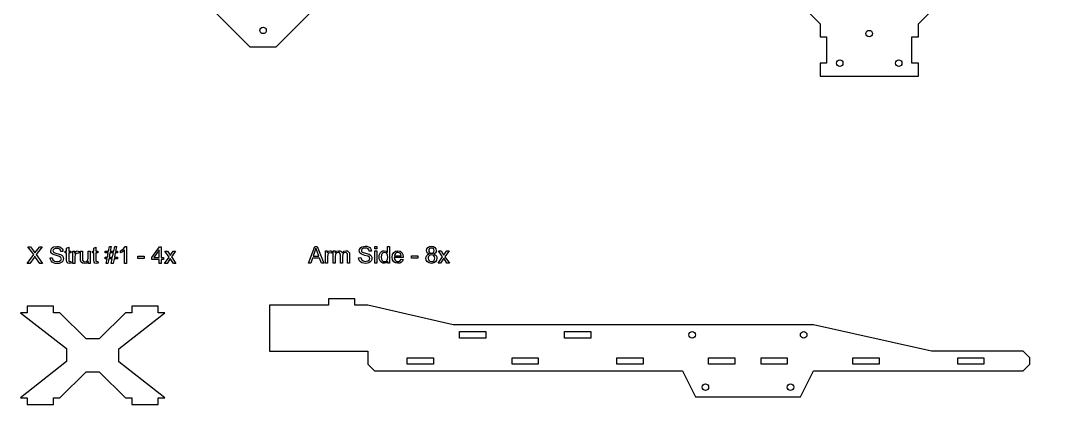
# Model space of a CAD drawing. Extents: x -940 to 1, y 296 to 900.
# Drawn here: x -939.8 to -441.3, y 367.8 to 554 of the extents above; entities that cross this region are included whole.
import ezdxf

# ---------------------------------------------------------------- set-up
doc = ezdxf.new("R2010")
doc.units = 0

msp = doc.modelspace()

# ---------------------------------------------------------------- linework, layer by layer
at = {"layer": 'Layer 1', "color": 4}
for p, q in [((-936.625, 649.2875), (-828.675, 541.337506)), ((-815.975, 541.337506), (-708.289583, 649.2875)), ((-630.2375, 630.2375), (-552.45, 552.449994)), ((-504.825, 552.449994), (-427.0375, 630.2375)), ((-823.9125, 549.275006), (-823.787683, 549.892742)), ((-823.787683, 548.65727), (-823.9125, 549.275006)), ((-823.787683, 549.892742), (-823.447362, 550.397368)), ((-823.447362, 548.152643), (-823.787683, 548.65727)), ((-823.447362, 550.397368), (-822.942736, 550.737688)), ((-822.942736, 550.737688), (-822.325, 550.862506)), ((-822.325, 550.862506), (-821.707264, 550.737688)), ((-822.325, 550.862506), (-822.325, 550.862506)), ((-821.707264, 550.737688), (-821.202637, 550.397368)), ((-821.202637, 550.397368), (-820.862317, 549.892742)), ((-820.862317, 548.65727), (-821.202637, 548.152643)), ((-820.862317, 549.892742), (-820.7375, 549.275006)), ((-820.7375, 549.275006), (-820.862317, 548.65727)), ((-552.45, 552.449994), (-552.45, 546.100006)), ((-530.100183, 548.305242), (-529.759863, 548.809868)), ((-529.759863, 548.809868), (-529.255236, 549.150188)), ((-529.255236, 549.150188), (-528.6375, 549.275006)), ((-528.6375, 549.275006), (-528.019764, 549.150188)), ((-528.6375, 549.275006), (-528.6375, 549.275006)), ((-528.019764, 549.150188), (-527.515137, 548.809868)), ((-527.515137, 548.809868), (-527.174817, 548.305242)), ((-504.825, 546.100006), (-504.825, 552.449994)), ((-822.942736, 547.812323), (-823.447362, 548.152643)), ((-822.325, 547.687506), (-822.942736, 547.812323)), ((-821.707264, 547.812323), (-822.325, 547.687506)), ((-821.202637, 548.152643), (-821.707264, 547.812323)), ((-552.45, 546.100006), (-549.275, 546.100006)), ((-549.275, 546.100006), (-549.275, 533.400006)), ((-530.225, 547.687506), (-530.100183, 548.305242)), ((-530.100183, 547.06977), (-530.225, 547.687506)), ((-529.759863, 546.565143), (-530.100183, 547.06977)), ((-529.255236, 546.224823), (-529.759863, 546.565143)), ((-528.6375, 546.100006), (-529.255236, 546.224823)), ((-528.019764, 546.224823), (-528.6375, 546.100006)), ((-527.515137, 546.565143), (-528.019764, 546.224823)), ((-527.174817, 547.06977), (-527.515137, 546.565143)), ((-527.174817, 548.305242), (-527.05, 547.687506)), ((-527.05, 547.687506), (-527.174817, 547.06977)), ((-508, 533.400006), (-508, 546.100006)), ((-508, 546.100006), (-504.825, 546.100006)), ((-828.675, 541.337506), (-815.975, 541.337506)), ((-549.275, 533.400006), (-552.45, 533.400006)), ((-552.45, 533.400006), (-552.45, 527.050006)), ((-544.5125, 533.399994), (-544.387683, 534.01773)), ((-544.387683, 532.782258), (-544.5125, 533.399994)), ((-544.387683, 534.01773), (-544.047362, 534.522357)), ((-544.047362, 534.522357), (-543.542736, 534.862677)), ((-543.542736, 534.862677), (-542.925, 534.987494)), ((-542.925, 534.987494), (-542.307264, 534.862677)), ((-542.925, 534.987494), (-542.925, 534.987494)), ((-542.307264, 534.862677), (-541.802637, 534.522357)), ((-541.802637, 534.522357), (-541.462317, 534.01773)), ((-541.462317, 534.01773), (-541.3375, 533.399994)), ((-541.3375, 533.399994), (-541.462317, 532.782258)), ((-515.9375, 533.399994), (-515.812683, 534.01773)), ((-515.812683, 532.782258), (-515.9375, 533.399994)), ((-515.812683, 534.01773), (-515.472362, 534.522357)), ((-515.472362, 534.522357), (-514.967736, 534.862677)), ((-514.967736, 534.862677), (-514.35, 534.987494)), ((-514.35, 534.987494), (-513.732264, 534.862677)), ((-514.35, 534.987494), (-514.35, 534.987494)), ((-513.732264, 534.862677), (-513.227637, 534.522357)), ((-513.227637, 534.522357), (-512.887317, 534.01773)), ((-512.887317, 534.01773), (-512.7625, 533.399994)), ((-512.7625, 533.399994), (-512.887317, 532.782258)), ((-504.825, 533.358623), (-508, 533.400006)), ((-544.047362, 532.277632), (-544.387683, 532.782258)), ((-543.542736, 531.937312), (-544.047362, 532.277632)), ((-542.925, 531.812494), (-543.542736, 531.937312)), ((-542.307264, 531.937312), (-542.925, 531.812494)), ((-541.802637, 532.277632), (-542.307264, 531.937312)), ((-541.462317, 532.782258), (-541.802637, 532.277632)), ((-515.472362, 532.277632), (-515.812683, 532.782258)), ((-514.967736, 531.937312), (-515.472362, 532.277632)), ((-514.35, 531.812494), (-514.967736, 531.937312)), ((-513.732264, 531.937312), (-514.35, 531.812494)), ((-513.227637, 532.277632), (-513.732264, 531.937312)), ((-512.887317, 532.782258), (-513.227637, 532.277632)), ((-504.825, 527.050006), (-504.825, 533.358623)), ((-552.45, 527.050006), (-504.825, 527.050006)), ((-933.45, 440.492662), (-936.206069, 444.362194)), ((-936.206069, 444.362194), (-934.932767, 444.362194)), ((-934.932767, 444.362194), (-933.466538, 442.289624)), ((-929.387552, 444.362194), (-932.226313, 440.553294)), ((-932.176698, 442.217965), (-930.550618, 444.362194)), ((-930.550618, 444.362194), (-929.387552, 444.362194)), ((-924.790406, 443.416859), (-924.363221, 443.884697)), ((-924.363221, 443.884697), (-923.776184, 444.224387)), ((-923.776184, 444.224387), (-922.293417, 444.499997)), ((-922.293417, 444.499997), (-921.447981, 444.427644)), ((-921.447981, 444.427644), (-920.708654, 444.210609)), ((-920.708654, 444.210609), (-920.101633, 443.853003)), ((-920.101633, 443.853003), (-919.653087, 443.358981)), ((-917.486806, 443.584979), (-916.500128, 444.18029)), ((-916.500128, 444.18029), (-916.500128, 442.135283)), ((-904.30175, 443.584979), (-903.315073, 444.18029)), ((-903.315073, 444.18029), (-903.315073, 442.135283)), ((-897.180042, 442.135283), (-896.70049, 444.499997)), ((-896.70049, 444.499997), (-895.873663, 444.499997)), ((-895.873663, 444.499997), (-896.353215, 442.135283)), ((-894.616871, 442.135283), (-894.137319, 444.499997)), ((-894.137319, 444.499997), (-893.30499, 444.499997)), ((-893.30499, 444.499997), (-893.784542, 442.135283)), ((-889.997712, 443.314884), (-889.115768, 444.395265)), ((-889.115768, 444.395265), (-888.476337, 444.395265)), ((-888.476337, 444.395265), (-888.476337, 436.281376)), ((-876.22284, 439.125648), (-872.535212, 444.362194)), ((-872.535212, 444.362194), (-871.724924, 444.362194)), ((-871.724924, 444.362194), (-871.724924, 439.125648)), ((-800.381122, 436.41919), (-797.277778, 444.500006)), ((-797.277778, 444.500006), (-796.125747, 444.500006)), ((-796.72657, 443.651135), (-797.16201, 442.107732)), ((-796.153292, 441.97544), (-796.72657, 443.651135)), ((-796.125747, 444.500006), (-792.818441, 436.41919)), ((-775.344934, 443.554671), (-774.917724, 444.022509)), ((-774.917724, 444.022509), (-774.330684, 444.362202)), ((-774.330684, 444.362202), (-772.847917, 444.637809)), ((-772.803834, 443.695232), (-773.642351, 443.606342)), ((-772.847917, 444.637809), (-772.002495, 444.565457)), ((-771.98595, 443.597385), (-772.803834, 443.695232)), ((-772.002495, 444.565457), (-771.263182, 444.348421)), ((-771.263182, 444.348421), (-770.656147, 443.990815)), ((-770.656147, 443.990815), (-770.207587, 443.496793)), ((-768.217722, 443.35899), (-768.217722, 444.500006)), ((-768.217722, 444.500006), (-767.225514, 444.500006)), ((-767.225514, 444.500006), (-767.225514, 443.35899)), ((-761.977958, 441.600613), (-761.977958, 444.500006)), ((-761.977958, 444.500006), (-760.991281, 444.500006)), ((-760.991281, 444.500006), (-760.991281, 436.41919)), ((-742.912796, 443.261144), (-742.437372, 443.932254)), ((-742.437372, 443.932254), (-741.69874, 444.382866)), ((-741.69874, 444.382866), (-740.750642, 444.533079)), ((-740.739636, 443.717279), (-741.259147, 443.626324)), ((-740.750642, 444.533079), (-739.795666, 444.379422)), ((-740.223557, 443.624257), (-740.739636, 443.717279)), ((-739.795666, 444.379422), (-739.047403, 443.918473)), ((-739.047403, 443.918473), (-738.563709, 443.237028)), ((-936.575385, 436.281376), (-933.45, 440.492662)), ((-933.262576, 439.098086), (-935.291048, 436.281376)), ((-933.466538, 442.289624), (-932.816101, 441.297435)), ((-932.87675, 439.704424), (-933.262576, 439.098086)), ((-932.523972, 439.164233), (-932.87675, 439.704424)), ((-932.816101, 441.297435), (-932.176698, 442.217965)), ((-930.489969, 436.281376), (-932.523972, 439.164233)), ((-932.226313, 440.553294), (-929.167052, 436.281376)), ((-925.446347, 438.8776), (-924.437628, 438.965794)), ((-925.324399, 438.109343), (-925.446347, 438.8776)), ((-925.446347, 438.8776), (-925.446347, 438.8776)), ((-925.446347, 438.8776), (-925.446347, 438.8776)), ((-925.137681, 442.273086), (-925.050859, 442.864949)), ((-925.066709, 441.743227), (-925.137681, 442.273086)), ((-924.853793, 441.267119), (-925.066709, 441.743227)), ((-925.050859, 442.864949), (-924.790406, 443.416859)), ((-924.496197, 440.854392), (-924.853793, 441.267119)), ((-923.991153, 440.514709), (-924.496197, 440.854392)), ((-924.437628, 438.965794), (-924.104155, 437.970851)), ((-923.995961, 442.809828), (-924.106892, 442.344745)), ((-924.106892, 442.344745), (-924.028343, 441.947866)), ((-924.028343, 441.947866), (-923.792694, 441.628166)), ((-923.663182, 443.201885), (-923.995961, 442.809828)), ((-922.431198, 440.010347), (-923.991153, 440.514709)), ((-923.792694, 441.628166), (-923.235295, 441.343596)), ((-923.087848, 443.46853), (-923.663182, 443.201885)), ((-923.235295, 441.343596), (-922.180415, 441.052145)), ((-922.249306, 443.557417), (-923.087848, 443.46853)), ((-920.992542, 439.616229), (-922.431198, 440.010347)), ((-921.431447, 443.459572), (-922.249306, 443.557417)), ((-922.180415, 441.052145), (-920.391719, 440.536759)), ((-920.84096, 443.166054), (-921.431447, 443.459572)), ((-920.264916, 439.139429), (-920.992542, 439.616229)), ((-920.462687, 442.680981), (-920.84096, 443.166054)), ((-920.281455, 442.008503), (-920.462687, 442.680981)), ((-920.391719, 440.536759), (-919.778492, 440.16813)), ((-919.256198, 442.085674), (-920.281455, 442.008503)), ((-920.044444, 438.475213), (-920.264916, 439.139429)), ((-919.778492, 440.16813), (-919.349924, 439.712693)), ((-919.653087, 443.358981), (-919.369214, 442.759529)), ((-919.369214, 442.759529), (-919.256198, 442.085674)), ((-919.349924, 439.712693), (-919.097741, 439.175944)), ((-919.097741, 439.175944), (-919.013684, 438.563408)), ((-918.214403, 441.363583), (-918.214403, 442.135283)), ((-918.214403, 442.135283), (-917.486806, 442.135283)), ((-917.486806, 441.363583), (-918.214403, 441.363583)), ((-917.486806, 442.135283), (-917.486806, 443.584979)), ((-917.486806, 437.995655), (-917.486806, 441.363583)), ((-916.500128, 442.135283), (-915.502416, 442.135283)), ((-915.502416, 441.363583), (-916.500128, 441.363583)), ((-916.500128, 441.363583), (-916.500128, 437.940535)), ((-915.502416, 442.135283), (-915.502416, 441.363583)), ((-914.548816, 436.281376), (-914.548816, 442.135283)), ((-914.548816, 442.135283), (-913.655865, 442.135283)), ((-913.655865, 442.135283), (-913.655865, 441.247826)), ((-913.655865, 441.247826), (-913.024731, 442.069138)), ((-913.391281, 440.503685), (-913.556635, 439.346134)), ((-913.556635, 439.346134), (-913.556635, 436.281376)), ((-913.021965, 441.046633), (-913.391281, 440.503685)), ((-913.024731, 442.069138), (-912.388066, 442.267574)), ((-912.437681, 441.242315), (-913.021965, 441.046633)), ((-911.710084, 441.02734), (-912.437681, 441.242315)), ((-912.388066, 442.267574), (-911.882327, 442.187644)), ((-911.882327, 442.187644), (-911.368312, 441.94787)), ((-911.368312, 441.94787), (-911.710084, 441.02734)), ((-910.789531, 438.508287), (-910.789531, 442.135283)), ((-910.789531, 442.135283), (-909.797351, 442.135283)), ((-909.797351, 442.135283), (-909.797351, 438.888624)), ((-909.797351, 438.888624), (-909.736729, 437.841317)), ((-907.198366, 437.855095), (-907.03575, 438.998868)), ((-907.03575, 438.998868), (-907.03575, 442.135283)), ((-907.03575, 442.135283), (-906.043569, 442.135283)), ((-906.043569, 442.135283), (-906.043569, 436.281376)), ((-905.029347, 441.363583), (-905.029347, 442.135283)), ((-905.029347, 442.135283), (-904.30175, 442.135283)), ((-904.30175, 441.363583), (-905.029347, 441.363583)), ((-904.30175, 442.135283), (-904.30175, 443.584979)), ((-904.30175, 437.995655), (-904.30175, 441.363583)), ((-903.315073, 442.135283), (-902.317361, 442.135283)), ((-902.317361, 441.363583), (-903.315073, 441.363583)), ((-903.315073, 441.363583), (-903.315073, 437.940535)), ((-902.317361, 442.135283), (-902.317361, 441.363583)), ((-898.850205, 441.313971), (-898.850205, 442.135283)), ((-898.850205, 442.135283), (-897.180042, 442.135283)), ((-897.345396, 441.313971), (-898.850205, 441.313971)), ((-898.850205, 438.491749), (-898.850205, 439.31306)), ((-898.850205, 439.31306), (-897.753292, 439.31306)), ((-897.753292, 439.31306), (-897.345396, 441.313971)), ((-896.518569, 441.313971), (-896.926465, 439.31306)), ((-896.926465, 439.31306), (-895.195653, 439.31306)), ((-896.926465, 439.31306), (-896.926465, 439.31306)), ((-894.782254, 441.313971), (-896.518569, 441.313971)), ((-896.353215, 442.135283), (-894.616871, 442.135283)), ((-895.195653, 439.31306), (-894.782254, 441.313971)), ((-893.949924, 441.313971), (-894.363323, 439.31306)), ((-894.363323, 439.31306), (-892.830941, 439.31306)), ((-892.830941, 441.313971), (-893.949924, 441.313971)), ((-893.784542, 442.135283), (-892.830941, 442.135283)), ((-892.830941, 442.135283), (-892.830941, 441.313971)), ((-892.830941, 439.31306), (-892.830941, 438.491749)), ((-891.452906, 442.366792), (-889.997712, 443.314884)), ((-891.452906, 441.40768), (-891.452906, 442.366792)), ((-890.408345, 441.920308), (-891.452906, 441.40768)), ((-889.468545, 442.603817), (-890.408345, 441.920308)), ((-889.468545, 436.281376), (-889.468545, 442.603817)), ((-882.90908, 438.706723), (-882.90908, 439.704424)), ((-882.90908, 439.704424), (-879.860854, 439.704424)), ((-879.860854, 438.706723), (-882.90908, 438.706723)), ((-882.90908, 438.706723), (-882.90908, 438.706723)), ((-879.860854, 439.704424), (-879.860854, 438.706723)), ((-876.22284, 438.216142), (-876.22284, 439.125648)), ((-872.717104, 442.769179), (-875.24717, 439.125648)), ((-875.24717, 439.125648), (-872.717104, 439.125648)), ((-872.717104, 439.125648), (-872.717104, 442.769179)), ((-872.717104, 439.125648), (-872.717104, 439.125648)), ((-871.724924, 439.125648), (-870.633514, 439.125648)), ((-870.633514, 439.125648), (-870.633514, 438.216142)), ((-869.999615, 436.281376), (-867.860906, 439.324084)), ((-867.860906, 439.324084), (-869.839764, 442.135283)), ((-869.839764, 442.135283), (-868.59951, 442.135283)), ((-868.59951, 442.135283), (-867.701028, 440.762757)), ((-867.701028, 440.762757), (-867.293132, 440.10681)), ((-867.293132, 440.10681), (-866.846656, 440.751733)), ((-866.846656, 440.751733), (-865.859979, 442.135283)), ((-864.674872, 442.135283), (-866.69784, 439.379208)), ((-866.69784, 439.379208), (-864.520524, 436.281376)), ((-865.859979, 442.135283), (-864.674872, 442.135283)), ((-798.358153, 438.866585), (-799.245629, 436.41919)), ((-794.979219, 438.866585), (-798.358153, 438.866585)), ((-797.16201, 442.107732), (-798.049486, 439.737506)), ((-798.049486, 439.737506), (-795.309927, 439.737506)), ((-798.049486, 439.737506), (-798.049486, 439.737506)), ((-795.309927, 439.737506), (-796.153292, 441.97544)), ((-794.036625, 436.41919), (-794.979219, 438.866585)), ((-792.090844, 436.41919), (-792.090844, 442.273095)), ((-792.090844, 442.273095), (-791.197864, 442.273095)), ((-791.197864, 442.273095), (-791.197864, 441.385638)), ((-791.197864, 441.385638), (-790.566731, 442.20695)), ((-790.933281, 440.641497), (-791.098663, 439.483946)), ((-791.098663, 439.483946), (-791.098663, 436.41919)), ((-790.563965, 441.184445), (-790.933281, 440.641497)), ((-790.566731, 442.20695), (-789.930066, 442.405386)), ((-789.97968, 441.380126), (-790.563965, 441.184445)), ((-789.252083, 441.165152), (-789.97968, 441.380126)), ((-789.930066, 442.405386), (-789.424341, 442.325456)), ((-789.424341, 442.325456), (-788.91034, 442.085682)), ((-788.91034, 442.085682), (-789.252083, 441.165152)), ((-788.309518, 436.41919), (-788.309518, 442.273095)), ((-788.309518, 442.273095), (-787.422042, 442.273095)), ((-787.422042, 442.273095), (-787.422042, 441.451786)), ((-787.422042, 441.451786), (-786.688941, 442.14356)), ((-787.157458, 440.680083), (-787.317309, 439.456387)), ((-787.317309, 439.456387), (-787.317309, 436.41919)), ((-786.642092, 441.325006), (-787.157458, 440.680083)), ((-786.688941, 442.14356), (-785.647146, 442.405386)), ((-785.867618, 441.545492), (-786.642092, 441.325006)), ((-785.393569, 441.462806), (-785.867618, 441.545492)), ((-785.647146, 442.405386), (-785.055277, 442.337858)), ((-785.073868, 441.214761), (-785.393569, 441.462806)), ((-784.891976, 440.801347), (-785.073868, 441.214761)), ((-785.055277, 442.337858), (-784.580544, 442.135291)), ((-784.831326, 440.222575), (-784.891976, 440.801347)), ((-784.831326, 436.41919), (-784.831326, 440.222575)), ((-784.580544, 442.135291), (-784.225698, 441.811449)), ((-784.225698, 441.811449), (-783.993493, 441.380126)), ((-783.993493, 441.380126), (-783.194236, 442.149068)), ((-783.737179, 440.600843), (-783.839146, 439.820188)), ((-783.839146, 439.820188), (-783.839146, 436.41919)), ((-783.43125, 441.134836), (-783.737179, 440.600843)), ((-782.970988, 441.442824), (-783.43125, 441.134836)), ((-783.194236, 442.149068), (-782.185493, 442.405386)), ((-782.405993, 441.545492), (-782.970988, 441.442824)), ((-781.810674, 441.385638), (-782.405993, 441.545492)), ((-782.185493, 442.405386), (-781.415181, 442.284804)), ((-781.460662, 440.963959), (-781.810674, 441.385638)), ((-781.364198, 440.106819), (-781.460662, 440.963959)), ((-781.415181, 442.284804), (-780.846038, 441.923074)), ((-781.364198, 436.41919), (-781.364198, 440.106819)), ((-780.846038, 441.923074), (-780.494654, 441.310532)), ((-780.494654, 441.310532), (-780.377521, 440.437549)), ((-780.377521, 440.437549), (-780.377521, 436.41919)), ((-776.000875, 439.015415), (-774.992156, 439.103609)), ((-775.878913, 438.247156), (-776.000875, 439.015415)), ((-776.000875, 439.015415), (-776.000875, 439.015415)), ((-776.000875, 439.015415), (-776.000875, 439.015415)), ((-775.69218, 442.410901), (-775.605372, 443.002763)), ((-775.621212, 441.88104), (-775.69218, 442.410901)), ((-775.408321, 441.404931), (-775.621212, 441.88104)), ((-775.605372, 443.002763), (-775.344934, 443.554671)), ((-775.05071, 440.992206), (-775.408321, 441.404931)), ((-774.545653, 440.652524), (-775.05071, 440.992206)), ((-774.992156, 439.103609), (-774.658654, 438.108666)), ((-774.550486, 442.947641), (-774.66142, 442.482557)), ((-774.66142, 442.482557), (-774.582871, 442.085678)), ((-774.582871, 442.085678), (-774.347222, 441.765978)), ((-774.217682, 443.339697), (-774.550486, 442.947641)), ((-772.985726, 440.148162), (-774.545653, 440.652524)), ((-774.347222, 441.765978), (-773.789798, 441.481409)), ((-773.642351, 443.606342), (-774.217682, 443.339697)), ((-773.789798, 441.481409), (-772.734915, 441.189957)), ((-771.547042, 439.754041), (-772.985726, 440.148162)), ((-772.734915, 441.189957), (-770.946219, 440.674571)), ((-771.39546, 443.303869), (-771.98595, 443.597385)), ((-770.819444, 439.277241), (-771.547042, 439.754041)), ((-771.01719, 442.818795), (-771.39546, 443.303869)), ((-770.835983, 442.146317), (-771.01719, 442.818795)), ((-770.946219, 440.674571), (-770.333003, 440.305943)), ((-769.810726, 442.223485), (-770.835983, 442.146317)), ((-770.598944, 438.613025), (-770.819444, 439.277241)), ((-770.333003, 440.305943), (-769.904424, 439.850505)), ((-770.207587, 443.496793), (-769.923728, 442.897342)), ((-769.923728, 442.897342), (-769.810726, 442.223485)), ((-769.904424, 439.850505), (-769.652251, 439.313756)), ((-769.568184, 438.70122), (-769.660513, 438.074901)), ((-769.652251, 439.313756), (-769.568184, 438.70122)), ((-767.225514, 443.35899), (-768.217722, 443.35899)), ((-768.217722, 443.35899), (-768.217722, 443.35899)), ((-768.217722, 436.41919), (-768.217722, 442.273095)), ((-768.217722, 442.273095), (-767.225514, 442.273095)), ((-767.225514, 442.273095), (-767.225514, 436.41919)), ((-766.067979, 439.340631), (-765.994937, 440.176408)), ((-765.987359, 438.493825), (-766.067979, 439.340631)), ((-765.994937, 440.176408), (-765.775823, 440.930888)), ((-765.775823, 440.930888), (-765.410638, 441.561336)), ((-765.410638, 441.561336), (-764.899382, 442.025049)), ((-764.937291, 440.347973), (-765.048226, 439.340631)), ((-765.048226, 439.340631), (-764.929714, 438.358088)), ((-765.048226, 439.340631), (-765.048226, 439.340631)), ((-765.048226, 439.340631), (-765.048226, 439.340631)), ((-764.604488, 441.043887), (-764.937291, 440.347973)), ((-764.899382, 442.025049), (-764.280652, 442.310298)), ((-764.106327, 441.449025), (-764.604488, 441.043887)), ((-764.280652, 442.310298), (-763.593003, 442.405386)), ((-763.499306, 441.584077), (-764.106327, 441.449025)), ((-763.593003, 442.405386), (-762.650438, 442.182146)), ((-762.875051, 441.443513), (-763.499306, 441.584077)), ((-762.358281, 441.021837), (-762.875051, 441.443513)), ((-762.650438, 442.182146), (-761.977958, 441.600613)), ((-762.011024, 440.299742), (-762.358281, 441.021837)), ((-761.895267, 439.257948), (-762.011024, 440.299742)), ((-762.008954, 438.306411), (-761.895267, 439.257948)), ((-759.756559, 439.296533), (-759.566384, 440.608423)), ((-759.568454, 438.028049), (-759.756559, 439.296533)), ((-759.566384, 440.608423), (-758.995886, 441.589589)), ((-758.995886, 441.589589), (-758.122207, 442.201433)), ((-754.365663, 439.092583), (-758.731302, 439.092583)), ((-758.731302, 439.092583), (-758.56731, 438.240955)), ((-758.522532, 440.597398), (-758.676184, 439.908383)), ((-758.676184, 439.908383), (-755.407458, 439.908383)), ((-758.676184, 439.908383), (-758.676184, 439.908383)), ((-758.676184, 439.908383), (-758.676184, 439.908383)), ((-758.16079, 441.132081), (-758.522532, 440.597398)), ((-757.640573, 441.475208), (-758.16079, 441.132081)), ((-758.122207, 442.201433), (-757.022531, 442.405386)), ((-757.011496, 441.589589), (-757.640573, 441.475208)), ((-757.022531, 442.405386), (-755.955929, 442.205566)), ((-756.326624, 441.446269), (-757.011496, 441.589589)), ((-755.782278, 441.016325), (-756.326624, 441.446269)), ((-755.955929, 442.205566), (-755.104295, 441.606124)), ((-755.534247, 440.55468), (-755.782278, 441.016325)), ((-755.407458, 439.908383), (-755.534247, 440.55468)), ((-755.104295, 441.606124), (-754.546194, 440.644252)), ((-754.546194, 440.644252), (-754.36016, 439.357166)), ((-754.36016, 439.357166), (-754.365663, 439.092583)), ((-750.396913, 438.844538), (-750.396913, 439.842235)), ((-750.396913, 439.842235), (-747.348687, 439.842235)), ((-747.348687, 438.844538), (-750.396913, 438.844538)), ((-750.396913, 438.844538), (-750.396913, 438.844538)), ((-747.348687, 439.842235), (-747.348687, 438.844538)), ((-743.396476, 438.756343), (-743.296569, 439.4805)), ((-743.213197, 437.785514), (-743.396476, 438.756343)), ((-743.296569, 439.4805), (-742.996849, 440.076503)), ((-743.071271, 442.449483), (-742.912796, 443.261144)), ((-742.996852, 441.906534), (-743.071271, 442.449483)), ((-742.773611, 441.446274), (-742.996852, 441.906534)), ((-742.996849, 440.076503), (-742.512471, 440.523674)), ((-742.396037, 441.075578), (-742.773611, 441.446274)), ((-742.512471, 440.523674), (-741.85859, 440.801351)), ((-741.85859, 440.801351), (-742.396037, 441.075578)), ((-742.261671, 439.387482), (-742.376722, 438.750831)), ((-742.376722, 438.750831), (-742.175554, 437.92952)), ((-742.376722, 438.750831), (-742.376722, 438.750831)), ((-742.376722, 438.750831), (-742.376722, 438.750831)), ((-741.916474, 439.908383), (-742.261671, 439.387482)), ((-741.963316, 442.953842), (-742.057021, 442.482557)), ((-742.057021, 442.482557), (-741.964692, 441.961656)), ((-742.057021, 442.482557), (-742.057021, 442.482557)), ((-742.057021, 442.482557), (-742.057021, 442.482557)), ((-741.964692, 441.961656), (-741.687705, 441.545492)), ((-741.682201, 443.353478), (-741.963316, 442.953842)), ((-741.396268, 440.255646), (-741.916474, 439.908383)), ((-741.85859, 440.801351), (-741.85859, 440.801351)), ((-741.85859, 440.801351), (-741.85859, 440.801351)), ((-741.687705, 441.545492), (-741.263281, 441.272637)), ((-741.259147, 443.626324), (-741.682201, 443.353478)), ((-740.756174, 440.371402), (-741.396268, 440.255646)), ((-741.263281, 441.272637), (-740.728601, 441.18169)), ((-740.099538, 440.254267), (-740.756174, 440.371402)), ((-740.728601, 441.18169), (-740.207019, 441.271947)), ((-739.799807, 443.345209), (-740.223557, 443.624257)), ((-740.207019, 441.271947), (-739.788772, 441.542734)), ((-739.562769, 439.902871), (-740.099538, 440.254267)), ((-739.516622, 442.929726), (-739.799807, 443.345209)), ((-739.788772, 441.542734), (-739.513867, 441.944429)), ((-739.06876, 441.074888), (-739.593108, 440.801351)), ((-739.593108, 440.801351), (-738.937851, 440.484399)), ((-739.205186, 439.372324), (-739.562769, 439.902871)), ((-739.422222, 442.427436), (-739.516622, 442.929726)), ((-739.513867, 441.944429), (-739.422222, 442.427436)), ((-739.085983, 438.717758), (-739.205186, 439.372324)), ((-739.20174, 438.074213), (-739.085983, 438.717758)), ((-738.697363, 441.443516), (-739.06876, 441.074888)), ((-738.937851, 440.484399), (-738.460352, 440.018624)), ((-738.476192, 441.896198), (-738.697363, 441.443516)), ((-738.563709, 443.237028), (-738.402469, 442.421924)), ((-738.402469, 442.421924), (-738.476192, 441.896198)), ((-738.460352, 440.018624), (-738.168898, 439.426066)), ((-738.071732, 438.728781), (-738.255025, 437.775179)), ((-738.168898, 439.426066), (-738.071732, 438.728781)), ((-737.487448, 436.41919), (-735.34874, 439.461899)), ((-735.34874, 439.461899), (-737.327597, 442.273095)), ((-737.327597, 442.273095), (-736.087372, 442.273095)), ((-734.747917, 438.728781), (-736.285802, 436.41919)), ((-736.087372, 442.273095), (-735.188889, 440.900569)), ((-735.188889, 440.900569), (-734.780993, 440.244622)), ((-734.780993, 440.244622), (-734.334518, 440.889545)), ((-734.428215, 438.2382), (-734.747917, 438.728781)), ((-734.334518, 440.889545), (-733.34784, 442.273095)), ((-732.162705, 442.273095), (-734.185674, 439.51702)), ((-734.185674, 439.51702), (-732.008386, 436.41919)), ((-733.34784, 442.273095), (-732.162705, 442.273095)), ((-935.291048, 436.281376), (-936.575385, 436.281376)), ((-936.575385, 436.281376), (-936.575385, 436.281376)), ((-929.167052, 436.281376), (-930.489969, 436.281376)), ((-925.002637, 437.425149), (-925.324399, 438.109343)), ((-924.50103, 436.863597), (-925.002637, 437.425149)), ((-923.839571, 436.463276), (-924.50103, 436.863597)), ((-924.104155, 437.970851), (-923.291101, 437.342466)), ((-923.009305, 436.223499), (-923.839571, 436.463276)), ((-923.291101, 437.342466), (-922.050875, 437.102687)), ((-922.00126, 436.143572), (-923.009305, 436.223499)), ((-922.050875, 437.102687), (-920.970472, 437.284588)), ((-921.179253, 436.22281), (-922.00126, 436.143572)), ((-920.444071, 436.460522), (-921.179253, 436.22281)), ((-920.970472, 437.284588), (-920.273186, 437.783438)), ((-919.832919, 436.84086), (-920.444071, 436.460522)), ((-920.273186, 437.783438), (-920.044444, 438.475213)), ((-919.382972, 437.347978), (-919.832919, 436.84086)), ((-919.10601, 437.937088), (-919.382972, 437.347978)), ((-919.013684, 438.563408), (-919.10601, 437.937088)), ((-917.365535, 436.824323), (-917.486806, 437.995655)), ((-916.946604, 436.375082), (-917.365535, 436.824323)), ((-916.108771, 436.204208), (-916.946604, 436.375082)), ((-916.500128, 437.940535), (-916.447776, 437.394833)), ((-916.447776, 437.394833), (-916.276891, 437.201905)), ((-916.276891, 437.201905), (-915.937885, 437.130249)), ((-915.359104, 436.292402), (-916.108771, 436.204208)), ((-915.937885, 437.130249), (-915.502416, 437.168832)), ((-915.502416, 437.168832), (-915.359104, 436.292402)), ((-915.502416, 437.168832), (-915.502416, 437.168832)), ((-915.502416, 437.168832), (-915.502416, 437.168832)), ((-913.556635, 436.281376), (-914.548816, 436.281376)), ((-914.548816, 436.281376), (-914.548816, 436.281376)), ((-910.72891, 437.582245), (-910.789531, 438.508287)), ((-910.422981, 436.846373), (-910.72891, 437.582245)), ((-909.756005, 436.347523), (-910.422981, 436.846373)), ((-908.788632, 436.149084), (-909.756005, 436.347523)), ((-909.736729, 437.841317), (-909.33984, 437.22671)), ((-909.33984, 437.22671), (-908.590202, 437.003469)), ((-907.737199, 436.397132), (-908.788632, 436.149084)), ((-908.590202, 437.003469), (-907.75234, 437.232222)), ((-907.75234, 437.232222), (-907.198366, 437.855095)), ((-906.931045, 437.141273), (-907.737199, 436.397132)), ((-906.931045, 436.281376), (-906.931045, 437.141273)), ((-906.043569, 436.281376), (-906.931045, 436.281376)), ((-906.931045, 436.281376), (-906.931045, 436.281376)), ((-904.180479, 436.824323), (-904.30175, 437.995655)), ((-903.761549, 436.375082), (-904.180479, 436.824323)), ((-902.923687, 436.204208), (-903.761549, 436.375082)), ((-903.315073, 437.940535), (-903.262693, 437.394833)), ((-903.262693, 437.394833), (-903.091807, 437.201905)), ((-903.091807, 437.201905), (-902.75283, 437.130249)), ((-902.174049, 436.292402), (-902.923687, 436.204208)), ((-902.75283, 437.130249), (-902.317361, 437.168832)), ((-902.317361, 437.168832), (-902.174049, 436.292402)), ((-902.317361, 437.168832), (-902.317361, 437.168832)), ((-902.317361, 437.168832), (-902.317361, 437.168832)), ((-897.918674, 438.491749), (-898.850205, 438.491749)), ((-898.398226, 436.143572), (-897.918674, 438.491749)), ((-897.571399, 436.143572), (-898.398226, 436.143572)), ((-898.398226, 436.143572), (-898.398226, 436.143572)), ((-897.091847, 438.491749), (-897.571399, 436.143572)), ((-895.361035, 438.491749), (-897.091847, 438.491749)), ((-895.835084, 436.143572), (-895.361035, 438.491749)), ((-895.008257, 436.143572), (-895.835084, 436.143572)), ((-894.528677, 438.491749), (-895.008257, 436.143572)), ((-892.830941, 438.491749), (-894.528677, 438.491749)), ((-888.476337, 436.281376), (-889.468545, 436.281376)), ((-888.476337, 436.281376), (-888.476337, 436.281376)), ((-872.717104, 438.216142), (-876.22284, 438.216142)), ((-872.717104, 436.281376), (-872.717104, 438.216142)), ((-871.724924, 436.281376), (-872.717104, 436.281376)), ((-872.717104, 436.281376), (-872.717104, 436.281376)), ((-870.633514, 438.216142), (-871.724924, 438.216142)), ((-871.724924, 438.216142), (-871.724924, 436.281376)), ((-868.797969, 436.281376), (-869.999615, 436.281376)), ((-869.999615, 436.281376), (-869.999615, 436.281376)), ((-867.260084, 438.590969), (-868.797969, 436.281376)), ((-866.940354, 438.100388), (-867.260084, 438.590969)), ((-865.738708, 436.281376), (-866.940354, 438.100388)), ((-864.520524, 436.281376), (-865.738708, 436.281376)), ((-799.245629, 436.41919), (-800.381122, 436.41919)), ((-800.381122, 436.41919), (-800.381122, 436.41919)), ((-792.818441, 436.41919), (-794.036625, 436.41919)), ((-791.098663, 436.41919), (-792.090844, 436.41919)), ((-792.090844, 436.41919), (-792.090844, 436.41919)), ((-787.317309, 436.41919), (-788.309518, 436.41919)), ((-788.309518, 436.41919), (-788.309518, 436.41919)), ((-783.839146, 436.41919), (-784.831326, 436.41919)), ((-780.377521, 436.41919), (-781.364198, 436.41919)), ((-775.557137, 437.562961), (-775.878913, 438.247156)), ((-775.055529, 437.001411), (-775.557137, 437.562961)), ((-774.394071, 436.601091), (-775.055529, 437.001411)), ((-774.658654, 438.108666), (-773.845629, 437.480278)), ((-773.563805, 436.361313), (-774.394071, 436.601091)), ((-773.845629, 437.480278), (-772.605375, 437.240499)), ((-772.55576, 436.281387), (-773.563805, 436.361313)), ((-772.605375, 437.240499), (-771.525, 437.4224)), ((-771.733777, 436.360624), (-772.55576, 436.281387)), ((-770.998599, 436.598334), (-771.733777, 436.360624)), ((-771.525, 437.4224), (-770.827714, 437.92125)), ((-770.387436, 436.978673), (-770.998599, 436.598334)), ((-770.827714, 437.92125), (-770.598944, 438.613025)), ((-769.9375, 437.48579), (-770.387436, 436.978673)), ((-769.660513, 438.074901), (-769.9375, 437.48579)), ((-767.225514, 436.41919), (-768.217722, 436.41919)), ((-768.217722, 436.41919), (-768.217722, 436.41919)), ((-765.745512, 437.750373), (-765.987359, 438.493825)), ((-765.35691, 437.13508), (-765.745512, 437.750373)), ((-764.835995, 436.672747), (-765.35691, 437.13508)), ((-764.929714, 438.358088), (-764.574177, 437.659424)), ((-764.220704, 436.383361), (-764.835995, 436.672747)), ((-764.574177, 437.659424), (-764.057414, 437.241878)), ((-763.54892, 436.286899), (-764.220704, 436.383361)), ((-764.057414, 437.241878), (-763.455222, 437.102696)), ((-762.599447, 436.504628), (-763.54892, 436.286899)), ((-763.455222, 437.102696), (-762.853701, 437.235676)), ((-762.853701, 437.235676), (-762.350012, 437.63462)), ((-761.911806, 437.157817), (-762.599447, 436.504628)), ((-762.350012, 437.63462), (-762.008954, 438.306411)), ((-761.911806, 436.41919), (-761.911806, 437.157817)), ((-760.991281, 436.41919), (-761.911806, 436.41919)), ((-761.911806, 436.41919), (-761.911806, 436.41919)), ((-759.004155, 437.077891), (-759.568454, 438.028049)), ((-758.118753, 436.484647), (-759.004155, 437.077891)), ((-758.56731, 438.240955), (-758.185597, 437.615327)), ((-758.185597, 437.615327), (-757.634371, 437.230854)), ((-756.967413, 436.286899), (-758.118753, 436.484647)), ((-757.634371, 437.230854), (-756.961882, 437.102696)), ((-756.038613, 436.410921), (-756.967413, 436.286899)), ((-756.961882, 437.102696), (-756.456154, 437.174354)), ((-756.456154, 437.174354), (-756.030351, 437.389329)), ((-755.291719, 436.782992), (-756.038613, 436.410921)), ((-756.030351, 437.389329), (-755.684459, 437.761398)), ((-755.684459, 437.761398), (-755.418493, 438.304345)), ((-755.418493, 438.304345), (-754.393236, 438.177567)), ((-755.418493, 438.304345), (-755.418493, 438.304345)), ((-755.418493, 438.304345), (-755.418493, 438.304345)), ((-754.739121, 437.379682), (-755.291719, 436.782992)), ((-754.393236, 438.177567), (-754.739121, 437.379682)), ((-742.663375, 436.989697), (-743.213197, 437.785514)), ((-741.8145, 436.458464), (-742.663375, 436.989697)), ((-742.175554, 437.92952), (-741.577469, 437.314916)), ((-740.734104, 436.281387), (-741.8145, 436.458464)), ((-741.577469, 437.314916), (-740.723097, 437.097184)), ((-739.653733, 436.457775), (-740.734104, 436.281387)), ((-740.723097, 437.097184), (-740.074039, 437.211561)), ((-740.074039, 437.211561), (-739.548996, 437.554692)), ((-738.804861, 436.986942), (-739.653733, 436.457775)), ((-739.548996, 437.554692), (-739.20174, 438.074213)), ((-738.255025, 437.775179), (-738.804861, 436.986942)), ((-736.285802, 436.41919), (-737.487448, 436.41919)), ((-737.487448, 436.41919), (-737.487448, 436.41919)), ((-733.22657, 436.41919), (-734.428215, 438.2382)), ((-732.008386, 436.41919), (-733.22657, 436.41919)), ((-777.875, 419.100003), (-790.575, 419.100003)), ((-790.575, 419.100003), (-790.575, 415.925003)), ((-777.875, 415.925003), (-777.875, 419.100003)), ((-936.625, 415.467492), (-936.625, 412.292492)), ((-923.925, 415.467492), (-936.625, 415.467492)), ((-936.625, 415.467492), (-936.625, 415.467492)), ((-923.925, 412.292492), (-923.925, 415.467492)), ((-873.125, 415.467492), (-885.825, 415.467492)), ((-885.825, 415.467492), (-885.825, 412.292492)), ((-873.125, 412.292492), (-873.125, 415.467492)), ((-819.15, 415.925003), (-819.15, 393.700003)), ((-790.575, 415.925003), (-819.15, 415.925003)), ((-819.15, 415.925003), (-819.15, 415.925003)), ((-771.525, 415.925003), (-777.875, 415.925003)), ((-730.25, 406.400003), (-771.525, 415.925003)), ((-936.625, 412.292492), (-939.8, 412.292492)), ((-939.8, 412.292492), (-917.575, 395.006381)), ((-920.75, 412.292492), (-923.925, 412.292492)), ((-908.05, 399.592492), (-920.75, 412.292492)), ((-889, 412.292492), (-901.7, 399.592492)), ((-892.175, 394.829992), (-869.95, 412.292492)), ((-885.825, 412.292492), (-889, 412.292492)), ((-869.95, 412.292492), (-873.125, 412.292492)), ((-555.625, 406.400003), (-730.25, 406.400003)), ((-498.475, 393.700003), (-555.625, 406.400003)), ((-901.7, 399.592492), (-908.05, 399.592492)), ((-727.075, 403.225003), (-714.375, 403.225003)), ((-727.075, 400.050003), (-727.075, 403.225003)), ((-727.075, 403.225003), (-727.075, 403.225003)), ((-714.375, 400.050003), (-727.075, 400.050003)), ((-714.375, 403.225003), (-714.375, 400.050003)), ((-676.275, 403.225003), (-663.575, 403.225003)), ((-676.275, 400.050003), (-676.275, 403.225003)), ((-676.275, 403.225003), (-676.275, 403.225003)), ((-663.575, 400.050003), (-676.275, 400.050003)), ((-663.575, 403.225003), (-663.575, 400.050003)), ((-615.95, 401.637503), (-615.825183, 402.255239)), ((-615.825183, 401.019767), (-615.95, 401.637503)), ((-615.825183, 402.255239), (-615.484862, 402.759865)), ((-615.484862, 400.51514), (-615.825183, 401.019767)), ((-615.484862, 402.759865), (-614.980236, 403.100186)), ((-614.980236, 400.17482), (-615.484862, 400.51514)), ((-614.980236, 403.100186), (-614.3625, 403.225003)), ((-614.3625, 400.050003), (-614.980236, 400.17482)), ((-614.3625, 403.225003), (-613.744764, 403.100186)), ((-614.3625, 403.225003), (-614.3625, 403.225003)), ((-613.744764, 400.17482), (-614.3625, 400.050003)), ((-613.744764, 403.100186), (-613.240137, 402.759865)), ((-613.240137, 400.51514), (-613.744764, 400.17482)), ((-613.240137, 402.759865), (-612.899817, 402.255239)), ((-612.899817, 401.019767), (-613.240137, 400.51514)), ((-612.899817, 402.255239), (-612.775, 401.637503)), ((-612.775, 401.637503), (-612.899817, 401.019767)), ((-561.975, 401.637503), (-561.850183, 402.255239)), ((-561.850183, 401.019767), (-561.975, 401.637503)), ((-561.850183, 402.255239), (-561.509863, 402.759865)), ((-561.509863, 400.51514), (-561.850183, 401.019767)), ((-561.509863, 402.759865), (-561.005236, 403.100186)), ((-561.005236, 400.17482), (-561.509863, 400.51514)), ((-561.005236, 403.100186), (-560.3875, 403.225003)), ((-560.3875, 400.050003), (-561.005236, 400.17482)), ((-560.3875, 403.225003), (-559.769764, 403.100186)), ((-560.3875, 403.225003), (-560.3875, 403.225003)), ((-559.769764, 400.17482), (-560.3875, 400.050003)), ((-559.769764, 403.100186), (-559.265137, 402.759865)), ((-559.265137, 400.51514), (-559.769764, 400.17482)), ((-559.265137, 402.759865), (-558.924817, 402.255239)), ((-558.924817, 401.019767), (-559.265137, 400.51514)), ((-558.924817, 402.255239), (-558.8, 401.637503)), ((-558.8, 401.637503), (-558.924817, 401.019767)), ((-917.575, 395.006381), (-917.575, 388.656381)), ((-892.175, 388.479992), (-892.175, 394.829992)), ((-819.15, 393.700003), (-771.525, 393.700003)), ((-771.525, 393.700003), (-771.525, 387.350003)), ((-752.475, 390.525003), (-739.775, 390.525003)), ((-752.475, 387.350003), (-752.475, 390.525003)), ((-752.475, 390.525003), (-752.475, 390.525003)), ((-739.775, 390.525003), (-739.775, 387.350003)), ((-701.675, 390.525003), (-688.975, 390.525003)), ((-701.675, 387.350003), (-701.675, 390.525003)), ((-701.675, 390.525003), (-701.675, 390.525003)), ((-688.975, 390.525003), (-688.975, 387.350003)), ((-650.875, 390.525003), (-638.175, 390.525003)), ((-650.875, 387.350003), (-650.875, 390.525003)), ((-650.875, 390.525003), (-650.875, 390.525003)), ((-638.175, 390.525003), (-638.175, 387.350003)), ((-606.425, 390.525003), (-593.725, 390.525003)), ((-606.425, 387.350003), (-606.425, 390.525003)), ((-606.425, 390.525003), (-606.425, 390.525003)), ((-593.725, 390.525003), (-593.725, 387.350003)), ((-581.025, 390.525003), (-568.325, 390.525003)), ((-581.025, 387.350003), (-581.025, 390.525003)), ((-581.025, 390.525003), (-581.025, 390.525003)), ((-568.325, 390.525003), (-568.325, 387.350003)), ((-536.575, 390.525003), (-523.875, 390.525003)), ((-536.575, 387.350003), (-536.575, 390.525003)), ((-536.575, 390.525003), (-536.575, 390.525003)), ((-523.875, 390.525003), (-523.875, 387.350003)), ((-454.025, 393.700003), (-498.475, 393.700003)), ((-485.775, 390.525003), (-473.075, 390.525003)), ((-485.775, 387.350003), (-485.775, 390.525003)), ((-485.775, 390.525003), (-485.775, 390.525003)), ((-473.075, 390.525003), (-473.075, 387.350003)), ((-450.85, 390.525003), (-454.025, 393.700003)), ((-450.85, 387.350003), (-450.85, 390.525003)), ((-917.575, 388.656381), (-939.8, 371.017492)), ((-869.95, 371.017492), (-892.175, 388.479992)), ((-771.525, 387.350003), (-768.35, 384.175003)), ((-768.35, 384.175003), (-733.425, 384.175003)), ((-739.775, 387.350003), (-752.475, 387.350003)), ((-733.425, 384.175003), (-619.125, 384.175003)), ((-688.975, 387.350003), (-701.675, 387.350003)), ((-638.175, 387.350003), (-650.875, 387.350003)), ((-619.125, 384.175003), (-612.775, 371.475003)), ((-593.725, 387.350003), (-606.425, 387.350003)), ((-568.325, 387.350003), (-581.025, 387.350003)), ((-561.975, 371.475003), (-555.625, 384.175003)), ((-555.625, 384.175003), (-454.025, 384.175003)), ((-523.875, 387.350003), (-536.575, 387.350003)), ((-473.075, 387.350003), (-485.775, 387.350003)), ((-454.025, 384.175003), (-450.85, 387.350003)), ((-920.75, 371.017492), (-908.05, 383.717492)), ((-908.05, 383.717492), (-901.7, 383.717492)), ((-901.7, 383.717492), (-889, 371.017492)), ((-609.6, 376.237503), (-609.475183, 376.855239)), ((-609.475183, 375.619767), (-609.6, 376.237503)), ((-609.475183, 376.855239), (-609.134863, 377.359865)), ((-609.134863, 375.11514), (-609.475183, 375.619767)), ((-609.134863, 377.359865), (-608.630236, 377.700186)), ((-608.630236, 374.77482), (-609.134863, 375.11514)), ((-608.630236, 377.700186), (-608.0125, 377.825003)), ((-608.0125, 374.650003), (-608.630236, 374.77482)), ((-608.0125, 377.825003), (-607.394764, 377.700186)), ((-608.0125, 377.825003), (-608.0125, 377.825003)), ((-607.394764, 374.77482), (-608.0125, 374.650003)), ((-607.394764, 377.700186), (-606.890137, 377.359865)), ((-606.890137, 375.11514), (-607.394764, 374.77482)), ((-606.890137, 377.359865), (-606.549817, 376.855239)), ((-606.549817, 375.619767), (-606.890137, 375.11514)), ((-606.549817, 376.855239), (-606.425, 376.237503)), ((-606.425, 376.237503), (-606.549817, 375.619767)), ((-568.325, 376.237503), (-568.200183, 376.855239)), ((-568.200183, 375.619767), (-568.325, 376.237503)), ((-568.200183, 376.855239), (-567.859862, 377.359865)), ((-567.859862, 375.11514), (-568.200183, 375.619767)), ((-567.859862, 377.359865), (-567.355236, 377.700186)), ((-567.355236, 374.77482), (-567.859862, 375.11514)), ((-567.355236, 377.700186), (-566.7375, 377.825003)), ((-566.7375, 374.650003), (-567.355236, 374.77482)), ((-566.7375, 377.825003), (-566.119764, 377.700186)), ((-566.7375, 377.825003), (-566.7375, 377.825003)), ((-566.119764, 374.77482), (-566.7375, 374.650003)), ((-566.119764, 377.700186), (-565.615137, 377.359865)), ((-565.615137, 375.11514), (-566.119764, 374.77482)), ((-565.615137, 377.359865), (-565.274817, 376.855239)), ((-565.274817, 375.619767), (-565.615137, 375.11514)), ((-565.274817, 376.855239), (-565.15, 376.237503)), ((-565.15, 376.237503), (-565.274817, 375.619767)), ((-939.8, 371.017492), (-936.625, 371.017492)), ((-936.625, 371.017492), (-936.625, 367.842492)), ((-923.925, 367.842492), (-923.925, 371.017492)), ((-923.925, 371.017492), (-920.75, 371.017492)), ((-889, 371.017492), (-885.825, 371.017492)), ((-885.825, 371.017492), (-885.825, 367.842492)), ((-873.125, 367.842492), (-873.125, 371.017492)), ((-873.125, 371.017492), (-869.95, 371.017492)), ((-612.775, 371.475003), (-561.975, 371.475003)), ((-936.625, 367.842492), (-923.925, 367.842492)), ((-885.825, 367.842492), (-873.125, 367.842492))]:
    msp.add_line(p, q, dxfattribs=at)

doc.saveas('drawing.dxf')
